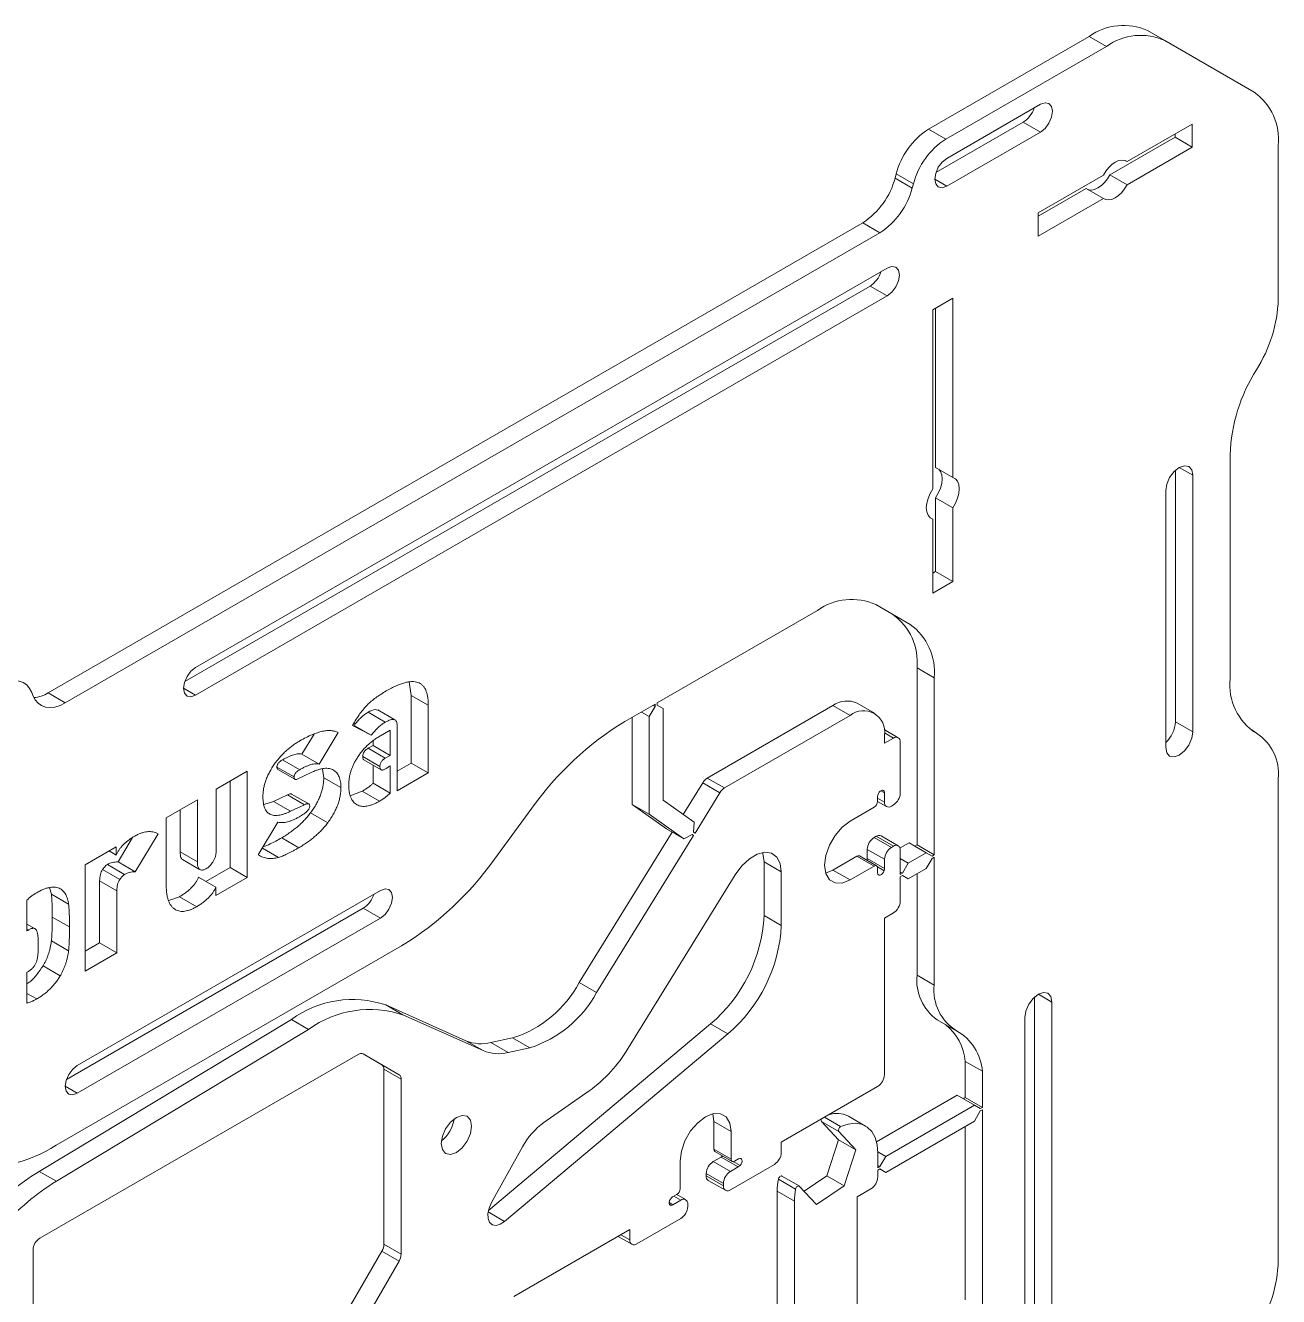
# Model space of a CAD drawing. Header units: millimetres. Extents: x 0 to 415, y 0 to 292.
# Drawn here: x 378.53 to 391.41, y 134.86 to 147.92 of the extents above; entities that cross this region are included whole.
import ezdxf

# ---------------------------------------------------------------- set-up
doc = ezdxf.new("R2010")
doc.units = ezdxf.units.MM

msp = doc.modelspace()

# ---------------------------------------------------------------- linework, layer by layer
at = {"color": 7, "linetype": 'Continuous', "lineweight": 15}
for p, q in [((389.464, 147.8099), (387.8122, 146.8563)), ((389.6408, 147.7078), (389.464, 147.8099)), ((390.064, 147.8693), (390.2408, 147.7672)), ((391.1579, 147.2376), (390.2408, 147.7672)), ((389.6408, 147.7078), (387.989, 146.7543)), ((388.9626, 147.1122), (388.0005, 146.5568)), ((387.8122, 146.8563), (387.989, 146.7543)), ((387.8887, 146.4106), (388.7858, 146.9285)), ((388.7858, 146.9285), (388.9626, 146.8264)), ((390.5226, 146.9096), (389.8523, 146.5227)), ((390.5226, 146.9096), (390.5226, 146.6728)), ((388.0005, 146.271), (388.9626, 146.8264)), ((389.6755, 146.3879), (390.3458, 146.7749)), ((390.3458, 146.7749), (390.3458, 146.8076)), ((390.3458, 146.7749), (390.5226, 146.6728)), ((390.5226, 146.6728), (389.8523, 146.2859)), ((391.4064, 145.1105), (391.4064, 146.6882)), ((389.8331, 146.5337), (389.8523, 146.5227)), ((387.4687, 146.354), (387.4803, 146.3972)), ((387.4687, 146.354), (387.6455, 146.2519)), ((387.6571, 146.2952), (387.4803, 146.3972)), ((389.6089, 146.3822), (388.9386, 145.9952)), ((389.6755, 146.3879), (389.8523, 146.2859)), ((387.6455, 146.2519), (387.6571, 146.2952)), ((388.9386, 145.9625), (389.4322, 146.2474)), ((389.4322, 146.2474), (389.6089, 146.1454)), ((389.6089, 146.1454), (388.9386, 145.7584)), ((388.9386, 145.9952), (388.9386, 145.7584)), ((378.7652, 141.0621), (387.1368, 145.8949)), ((387.3136, 145.7928), (387.1368, 145.8949)), ((378.942, 140.96), (387.3136, 145.7928)), ((387.3888, 145.428), (380.281, 141.3247)), ((380.1692, 141.1785), (387.212, 145.2442)), ((387.212, 145.2442), (387.3888, 145.1422)), ((380.281, 141.0389), (387.3888, 145.1422)), ((388.0618, 145.1184), (387.8568, 145)), ((387.8851, 143.3801), (387.8851, 145.0163)), ((388.0618, 143.2781), (388.0618, 145.1184)), ((387.8568, 145), (387.8568, 143.1597)), ((390.9115, 143.5106), (390.9115, 141.2094)), ((387.8851, 143.3801), (388.0618, 143.2781)), ((390.3503, 140.766), (390.3503, 143.3516)), ((390.5271, 140.664), (390.5271, 143.2993)), ((387.8851, 143.0678), (388.0618, 142.9658)), ((387.8851, 142.3094), (387.8851, 143.0678)), ((390.2492, 143.1389), (390.2492, 140.5036)), ((388.0618, 142.2074), (388.0618, 142.9658)), ((387.8241, 142.8662), (387.8568, 142.8474)), ((387.8568, 142.8474), (387.8568, 142.089)), ((387.8568, 142.2931), (387.8851, 142.3094)), ((387.8851, 142.3094), (388.0618, 142.2074)), ((387.8568, 142.089), (388.0618, 142.2074)), ((386.6709, 141.9107), (385.0244, 140.9602)), ((387.4456, 141.8691), (387.2667, 141.9724)), ((387.6224, 141.7671), (387.2709, 141.9701)), ((387.4456, 141.8691), (387.6224, 141.7671)), ((387.8709, 141.2177), (387.6941, 141.3198)), ((387.6941, 139.5003), (387.6941, 141.3198)), ((382.475, 141.1757), (382.4958, 141.0371)), ((387.8709, 139.3982), (387.8709, 141.2177)), ((378.5985, 141.0658), (378.6101, 141.0359)), ((378.7652, 141.0621), (378.942, 140.96)), ((382.4958, 141.0371), (382.6726, 140.9351)), ((382.4958, 141.0371), (382.4958, 140.3417)), ((382.0534, 140.8639), (382.2302, 140.7619)), ((382.3296, 140.7853), (382.1528, 140.8873)), ((382.6726, 140.9351), (382.6726, 140.2397)), ((385.0032, 140.9479), (384.6907, 140.7675)), ((384.9431, 140.8193), (384.8618, 140.8663)), ((385.0032, 140.9234), (384.9431, 140.8193)), ((385.0032, 140.9234), (384.982, 140.9357)), ((385.0032, 140.9234), (385.0032, 140.9479)), ((385.0244, 140.9357), (385.0244, 140.9602)), ((385.0845, 140.901), (385.0244, 140.9357)), ((385.0845, 139.9591), (385.0845, 140.901)), ((385.5395, 140.1876), (386.8297, 140.9324)), ((387.0064, 140.8303), (386.8297, 140.9324)), ((387.2564, 140.8551), (387.0796, 140.9571)), ((382.0859, 140.6271), (381.894, 140.7275)), ((381.9091, 140.7291), (382.0859, 140.6271)), ((382.3519, 140.0546), (382.3519, 140.728)), ((384.7663, 140.8112), (384.7663, 139.917)), ((384.9431, 139.8149), (384.9431, 140.8193)), ((385.7163, 140.0855), (387.0064, 140.8303)), ((390.3503, 140.766), (390.5271, 140.664)), ((381.4985, 140.6395), (381.373, 140.4335)), ((381.7464, 140.6541), (381.5498, 140.3315)), ((382.1823, 140.6232), (382.2812, 140.6802)), ((382.2812, 140.6802), (382.2812, 140.421)), ((387.5019, 140.6025), (387.3557, 140.6869)), ((387.36, 140.6261), (387.36, 140.5445)), ((387.36, 140.5445), (387.4519, 140.5975)), ((391.1993, 140.6389), (391.1322, 140.6776)), ((382.1044, 140.5231), (382.0531, 140.4935)), ((382.0531, 140.4935), (382.2299, 140.3914)), ((382.1044, 140.5231), (382.1044, 140.5678)), ((382.1044, 140.5231), (382.2812, 140.421)), ((387.5226, 140.5567), (387.5226, 140.0341)), ((381.1744, 140.375), (381.3511, 140.2729)), ((381.373, 140.4335), (381.5498, 140.3315)), ((381.9988, 140.4083), (382.1756, 140.3063)), ((382.0102, 140.3754), (382.187, 140.2733)), ((382.1044, 140.1355), (382.1044, 140.321)), ((382.2812, 140.421), (382.2299, 140.3914)), ((382.2812, 140.3146), (382.2812, 140.0334)), ((382.4958, 140.3417), (382.3519, 140.2587)), ((382.4958, 140.3417), (382.6726, 140.2397)), ((380.4922, 140.0733), (380.8128, 140.2584)), ((380.8128, 140.2584), (380.8128, 139.1661)), ((381.117, 140.3008), (381.2938, 140.1987)), ((381.1257, 140.2766), (381.3025, 140.1745)), ((381.3243, 140.177), (381.4671, 140.2441)), ((381.585, 140.2806), (381.598, 140.1911)), ((381.598, 140.1911), (381.7747, 140.0891)), ((382.6726, 140.2397), (382.3519, 140.0546)), ((385.5395, 140.1876), (385.7163, 140.0855)), ((391.4064, 135.2267), (391.4064, 140.181)), ((380.4922, 139.4374), (380.4922, 140.0733)), ((380.636, 140.1563), (380.636, 139.2681)), ((381.9933, 140.0516), (381.8702, 140.0047)), ((381.9933, 140.0516), (382.17, 139.9496)), ((382.1044, 140.1355), (382.2812, 140.0334)), ((385.2908, 139.8131), (385.4921, 140.1391)), ((385.6689, 140.0371), (385.4921, 140.1391)), ((387.3397, 140.0634), (387.3566, 140.0537)), ((379.9791, 139.7771), (380.2998, 139.9622)), ((380.2998, 139.9622), (380.2998, 139.3264)), ((381.0807, 139.9483), (380.9834, 139.9156)), ((381.2242, 140.0158), (381.0807, 139.9483)), ((381.0807, 139.9483), (381.2575, 139.8463)), ((381.2242, 140.0158), (381.401, 139.9138)), ((381.4443, 139.9212), (381.2675, 140.0232)), ((385.4034, 139.7333), (385.0845, 139.9591)), ((385.4131, 139.6227), (385.6689, 140.0371)), ((387.2893, 139.9974), (387.2893, 139.9484)), ((387.2893, 139.9472), (387.3807, 139.8945)), ((387.36, 139.9402), (387.36, 140.0341)), ((380.123, 139.8601), (380.123, 139.4284)), ((381.401, 139.9138), (381.2575, 139.8463)), ((381.4632, 139.831), (381.64, 139.7289)), ((383.3533, 139.3552), (383.7359, 139.8767)), ((384.7663, 139.917), (384.9431, 139.8149)), ((384.7663, 139.917), (385.1215, 139.6655)), ((385.2982, 139.5634), (384.9431, 139.8149)), ((387.2539, 139.8872), (387.0064, 139.7443)), ((387.4519, 139.9116), (387.4307, 139.8994)), ((379.9791, 139.0912), (379.9791, 139.7771)), ((380.925, 139.3975), (381.1269, 139.7339)), ((385.1215, 139.6655), (385.2982, 139.5634)), ((385.3989, 139.6327), (385.4034, 139.7333)), ((379.6334, 139.5753), (379.484, 139.3254)), ((379.8952, 139.6155), (379.6607, 139.2233)), ((381.1658, 139.574), (381.3426, 139.4719)), ((384.2242, 138.085), (385.1792, 139.6322)), ((384.4009, 137.983), (385.3973, 139.5972)), ((385.2982, 139.5634), (385.3831, 139.6072)), ((385.3973, 139.5972), (385.3815, 139.6064)), ((385.3973, 139.5972), (385.3831, 139.6072)), ((385.3989, 139.6327), (385.3989, 139.6327)), ((385.4131, 139.6227), (385.3989, 139.6327)), ((387.2539, 139.5769), (387.2751, 139.5891)), ((387.2539, 139.5769), (387.4307, 139.4748)), ((387.4519, 139.487), (387.2751, 139.5891)), ((387.5019, 139.492), (387.3251, 139.5941)), ((379.1455, 139.2958), (379.4661, 139.4809)), ((379.3917, 139.438), (379.4661, 139.395)), ((379.4661, 139.4809), (379.4661, 139.395)), ((380.123, 139.4284), (380.2998, 139.3264)), ((380.9671, 139.4675), (381.1327, 139.3719)), ((387.36, 139.3523), (387.1832, 139.4544)), ((387.1832, 139.3605), (387.1832, 139.4544)), ((387.4307, 139.4748), (387.4519, 139.487)), ((387.6128, 139.5227), (387.5194, 139.4688)), ((387.5226, 139.4462), (387.5226, 139.1972)), ((387.6039, 139.3135), (387.7896, 139.4207)), ((387.7896, 139.4207), (387.6128, 139.5227)), ((387.6729, 139.488), (387.6941, 139.5003)), ((387.6941, 139.5003), (387.8709, 139.3982)), ((387.8497, 139.386), (387.7896, 139.4207)), ((387.8497, 139.386), (387.8709, 139.3982)), ((379.1455, 138.2035), (379.1455, 139.2958)), ((379.3755, 139.2995), (379.5523, 139.1974)), ((379.484, 139.3254), (379.6607, 139.2233)), ((380.146, 139.3511), (380.3228, 139.249)), ((380.636, 139.2681), (380.3868, 139.1242)), ((380.636, 139.2681), (380.8128, 139.1661)), ((386.2993, 139.2233), (386.1225, 139.3253)), ((386.1225, 138.7737), (386.1225, 139.3253)), ((386.8297, 139.2421), (387.0771, 139.385)), ((387.0064, 139.1401), (387.2539, 139.2829)), ((387.2539, 139.2829), (387.0771, 139.385)), ((387.2789, 139.2854), (387.1021, 139.3875)), ((387.36, 139.2584), (387.1832, 139.3605)), ((387.3566, 139.235), (387.2872, 139.2751)), ((387.36, 139.2584), (387.36, 139.3523)), ((387.5226, 139.3605), (387.6039, 139.3135)), ((387.6039, 139.3135), (387.5438, 139.2094)), ((387.7896, 139.2574), (387.8497, 139.3615)), ((387.8497, 139.3615), (387.8709, 139.3737)), ((387.8709, 138.0591), (387.8709, 139.3737)), ((379.3251, 139.2473), (379.5019, 139.1452)), ((380.3121, 139.1673), (380.4889, 139.0653)), ((380.8128, 139.1661), (380.4889, 138.9791)), ((385.8269, 139.193), (384.7264, 137.4101)), ((386.2993, 138.6716), (386.2993, 139.2233)), ((386.7555, 139.2117), (386.8297, 139.2421)), ((387.0064, 139.1401), (386.8297, 139.2421)), ((387.2893, 139.2625), (387.2893, 139.2135)), ((387.5438, 139.2094), (387.5226, 139.2217)), ((387.5226, 139.1972), (387.5438, 139.2094)), ((387.5226, 139.1727), (387.5438, 139.1849)), ((387.5226, 139.1727), (387.5226, 138.9236)), ((387.5438, 139.1849), (387.6039, 139.1502)), ((387.6039, 139.1502), (387.5438, 139.1849)), ((387.6039, 139.1502), (387.7896, 139.2574)), ((387.6941, 138.1611), (387.6941, 139.2023)), ((378.7814, 139.0602), (378.7993, 138.9926)), ((382.1802, 139.0324), (379.066, 137.2347)), ((379.2953, 139.13), (379.4721, 139.0279)), ((379.2953, 139.13), (379.2953, 138.4942)), ((379.4721, 139.0279), (379.4721, 138.3921)), ((380.4889, 138.9791), (380.4889, 139.0653)), ((378.5488, 138.6167), (378.5488, 138.9342)), ((378.7993, 138.9926), (378.9761, 138.8906)), ((380.1157, 138.9678), (380.0055, 138.9276)), ((380.1157, 138.9678), (380.2925, 138.8657)), ((378.8084, 138.7592), (378.9851, 138.6571)), ((378.9542, 137.0884), (382.0034, 138.8487)), ((379.066, 136.9489), (382.1802, 138.7466)), ((382.0034, 138.8487), (382.1802, 138.7466)), ((386.1225, 138.7737), (386.2993, 138.6716)), ((387.4519, 138.8012), (387.36, 138.7481)), ((387.36, 138.7481), (387.36, 137.1395)), ((378.6327, 138.6385), (378.5488, 138.6869)), ((378.5488, 138.6348), (378.5633, 138.6265)), ((378.7993, 138.515), (378.9761, 138.413)), ((379.2953, 138.4942), (379.1455, 138.4076)), ((379.2953, 138.4942), (379.4721, 138.3921)), ((378.8477, 136.4146), (382.3985, 138.4644)), ((379.4721, 138.3921), (379.1455, 138.2035)), ((378.7139, 138.2577), (378.8907, 138.1557)), ((378.5488, 137.8744), (378.5488, 138.1938)), ((387.6941, 138.1611), (387.8709, 138.0591)), ((378.5488, 137.9747), (378.649, 137.9169)), ((384.2242, 138.085), (384.4009, 137.983)), ((382.2345, 137.8554), (382.4113, 137.7533)), ((382.2345, 137.8554), (383.0585, 137.4878)), ((388.9031, 134.5358), (388.9031, 137.938)), ((389.0799, 134.4338), (389.0799, 137.8857)), ((378.6736, 136.1455), (381.2661, 137.7067)), ((381.4428, 137.6047), (381.2661, 137.7067)), ((382.4113, 137.7533), (383.2353, 137.3858)), ((387.9013, 137.7033), (388.0781, 137.6012)), ((388.8021, 137.7253), (388.8021, 134.2734)), ((378.8504, 136.0435), (381.4428, 137.6047)), ((383.29, 135.742), (385.5725, 137.66)), ((385.5725, 137.66), (385.7493, 137.5579)), ((383.2353, 137.3858), (383.0585, 137.4878)), ((383.3156, 137.4684), (383.5384, 137.5161)), ((383.3156, 137.4684), (383.4924, 137.3663)), ((383.4568, 135.6315), (385.7493, 137.5579)), ((383.7151, 137.4141), (383.5384, 137.5161)), ((381.9529, 137.3471), (378.6813, 135.4585)), ((382.1961, 137.2405), (382.0017, 137.3528)), ((382.3729, 137.1384), (382.0029, 137.3521)), ((383.4924, 137.3663), (383.7151, 137.4141)), ((382.1961, 137.2405), (382.3729, 137.1384)), ((382.2168, 137.1947), (382.3936, 137.0926)), ((382.2168, 135.3955), (382.2168, 137.1947)), ((388.3659, 137.1734), (388.1891, 137.2754)), ((388.1891, 136.9045), (388.1891, 137.2754)), ((382.3936, 135.2934), (382.3936, 137.0926)), ((388.3659, 136.8024), (388.3659, 137.1734)), ((384.3258, 136.9727), (383.8608, 136.6484)), ((387.2893, 137.017), (386.2993, 136.4455)), ((388.1078, 136.9269), (387.2779, 136.4478)), ((388.2846, 136.8249), (388.1078, 136.9269)), ((387.3725, 136.2983), (388.2846, 136.8249)), ((388.1679, 136.8922), (388.1891, 136.9045)), ((388.3659, 136.8024), (388.1891, 136.9045)), ((388.3447, 136.7902), (388.2846, 136.8249)), ((388.3447, 136.7902), (388.3659, 136.8024)), ((385.5956, 136.7373), (385.6064, 136.6579)), ((385.7831, 136.5558), (385.6064, 136.6579)), ((385.6064, 136.3721), (385.6064, 136.6579)), ((386.7128, 136.657), (386.8896, 136.5549)), ((386.7128, 136.657), (386.8885, 136.4686)), ((387.1656, 136.6107), (386.9888, 136.7127)), ((387.3725, 136.135), (388.2846, 136.6616)), ((388.2846, 136.6616), (388.3447, 136.7657)), ((388.3447, 136.7657), (388.3659, 136.7779)), ((388.3659, 134.7238), (388.3659, 136.7779)), ((385.7831, 136.27), (385.7831, 136.5558)), ((386.8896, 136.5549), (387.0653, 136.3666)), ((388.1891, 134.8258), (388.1891, 136.6065)), ((383.6411, 136.3966), (383.3228, 135.8259)), ((386.2993, 136.4455), (386.2993, 136.3394)), ((386.8885, 136.4686), (386.7677, 136.0998)), ((386.8885, 136.4686), (387.0653, 136.3666)), ((385.6806, 136.2925), (385.5993, 136.2455)), ((385.7831, 136.27), (385.6064, 136.3721)), ((385.6167, 136.3492), (385.7935, 136.2471)), ((385.8574, 136.1904), (385.6806, 136.2925)), ((385.8609, 136.2741), (385.8185, 136.2496)), ((387.0653, 136.3666), (386.9445, 135.9978)), ((387.2911, 136.3454), (387.3725, 136.2983)), ((387.2912, 136.182), (387.2912, 136.3331)), ((387.3725, 136.2983), (387.3124, 136.1942)), ((378.6736, 136.1455), (378.8504, 136.0435)), ((385.2599, 135.968), (385.2599, 136.2538)), ((385.5993, 136.2455), (385.7761, 136.1435)), ((386.2286, 136.2169), (385.7761, 135.9557)), ((385.8574, 136.1904), (385.7761, 136.1435)), ((385.8065, 136.2451), (385.876, 136.205)), ((387.2912, 136.2065), (387.3124, 136.1942)), ((387.2912, 136.182), (387.3124, 136.1942)), ((387.2912, 136.1575), (387.3124, 136.1697)), ((387.2912, 136.0881), (387.2912, 136.1575)), ((387.3124, 136.1697), (387.3725, 136.135)), ((387.3725, 136.135), (387.3124, 136.1697)), ((385.7054, 136.021), (385.5286, 136.123)), ((385.5286, 136.0986), (385.5286, 136.123)), ((385.5286, 136.0986), (385.7054, 135.9965)), ((385.5493, 136.0528), (385.7261, 135.9507)), ((385.7054, 135.9965), (385.7054, 136.021)), ((386.2694, 136.0649), (386.4461, 135.9628)), ((386.4817, 135.9949), (386.305, 136.0969)), ((386.7677, 136.0998), (386.533, 135.9406)), ((386.7677, 136.0998), (386.9445, 135.9978)), ((385.2245, 135.9067), (385.1821, 135.8822)), ((385.3169, 135.8545), (385.2255, 135.9073)), ((386.2571, 135.9402), (386.4339, 135.8382)), ((386.2571, 135.9402), (386.2571, 132.1992)), ((386.6598, 135.8047), (386.4841, 135.993)), ((386.9445, 135.9978), (386.6598, 135.8047)), ((387.0791, 135.884), (387.2205, 135.9657)), ((387.0791, 131.7197), (387.0791, 135.884)), ((385.167, 135.7958), (385.1501, 135.8056)), ((385.2669, 135.8496), (385.1856, 135.8026)), ((385.3377, 135.7842), (385.3377, 135.8087)), ((386.4339, 135.8382), (386.4339, 132.0971)), ((385.2669, 135.6618), (384.8144, 135.4005)), ((384.7437, 135.5475), (383.55, 134.8584)), ((384.7437, 135.5475), (384.7437, 135.4413)), ((382.2168, 135.3955), (382.3936, 135.2934)), ((384.6225, 135.4775), (384.7644, 135.3956)), ((378.6106, 135.336), (378.6106, 132.6823)), ((381.8261, 134.6849), (382.1961, 135.3258)), ((382.0029, 134.5829), (382.3729, 135.2237)), ((382.1961, 135.3258), (382.3729, 135.2237))]:
    msp.add_line(p, q, dxfattribs=at)
at = {"color": 8, "linetype": 'Continuous', "lineweight": 15}
for p, q in [((387.8768, 146.3425), (388.0005, 146.271)), ((390.3881, 143.3795), (390.5271, 143.2993)), ((380.1572, 141.1103), (380.281, 141.0389)), ((387.4519, 140.5975), (387.3593, 140.651)), ((391.1815, 140.6485), (391.1394, 140.6728)), ((387.36, 140.0341), (387.3212, 140.0565)), ((387.2893, 139.9811), (387.36, 139.9402)), ((388.941, 137.9659), (389.0799, 137.8857)), ((378.9422, 137.0203), (379.066, 136.9489)), ((386.7421, 136.7012), (386.9093, 136.6047)), ((385.2669, 135.8496), (385.1962, 135.8904)), ((385.1856, 135.8026), (385.1469, 135.825)), ((383.2875, 135.7292), (383.4568, 135.6315)), ((384.6518, 135.4944), (384.7437, 135.4413))]:
    msp.add_line(p, q, dxfattribs=at)
at = {"color": 7, "linetype": 'Continuous', "lineweight": 15, "flags": 128}
for points in [[(388.9626, 146.8264), (389.01, 146.8646), (389.0501, 146.9188), (389.0769, 146.9806), (389.0864, 147.0408), (389.0769, 147.09), (389.0501, 147.1209), (389.01, 147.1287), (388.9626, 147.1122)], [(388.0005, 146.5568), (387.9531, 146.5186), (387.913, 146.4644), (387.8862, 146.4026), (387.8768, 146.3425), (387.8862, 146.2932), (387.913, 146.2624), (387.9531, 146.2546), (388.0005, 146.271)], [(389.8523, 146.5227), (389.8272, 146.5358), (389.7977, 146.5393), (389.765, 146.5332), (389.7306, 146.5177), (389.6962, 146.4936), (389.6635, 146.4619), (389.634, 146.4242), (389.6089, 146.3822)], [(389.6755, 146.3879), (389.6505, 146.3459), (389.6209, 146.3082), (389.5882, 146.2765), (389.5538, 146.2524), (389.5195, 146.2369), (389.4867, 146.2308), (389.4572, 146.2343), (389.4513, 146.2364)], [(389.6089, 146.1454), (389.634, 146.1323), (389.6635, 146.1287), (389.6962, 146.1348), (389.7306, 146.1503), (389.765, 146.1745), (389.7977, 146.2062), (389.8272, 146.2439), (389.8523, 146.2859)], [(387.3888, 145.1422), (387.4362, 145.1804), (387.4763, 145.2346), (387.5031, 145.2964), (387.5126, 145.3565), (387.5031, 145.4058), (387.4763, 145.4366), (387.4362, 145.4444), (387.3888, 145.428)], [(387.8851, 143.0678), (387.9132, 143.1153), (387.9345, 143.1653), (387.9477, 143.2154), (387.9522, 143.2627), (387.9477, 143.3049), (387.9345, 143.3397), (387.9177, 143.3613)], [(390.5271, 143.2993), (390.5165, 143.3546), (390.4864, 143.3893), (390.4413, 143.398), (390.3882, 143.3796), (390.335, 143.3367), (390.2899, 143.2759), (390.2598, 143.2064), (390.2492, 143.1389)], [(388.0618, 142.9658), (388.09, 143.0132), (388.1113, 143.0633), (388.1245, 143.1133), (388.129, 143.1607), (388.1245, 143.2029), (388.1113, 143.2376), (388.09, 143.2632), (388.0618, 143.2781)], [(387.8568, 143.1597), (387.8286, 143.1122), (387.8073, 143.0622), (387.7941, 143.0121), (387.7896, 142.9648), (387.7941, 142.9226), (387.8073, 142.8878), (387.8286, 142.8623), (387.8568, 142.8474)], [(380.281, 141.3247), (380.2336, 141.2865), (380.1935, 141.2323), (380.1667, 141.1705), (380.1572, 141.1104), (380.1667, 141.0611), (380.1935, 141.0303), (380.2336, 141.0225), (380.281, 141.0389)], [(378.5985, 141.0658), (378.5762, 141.1094), (378.5467, 141.1443), (378.5107, 141.1697), (378.469, 141.185), (378.4227, 141.1899), (378.3727, 141.1841), (378.3203, 141.1679), (378.2666, 141.1417)], [(378.942, 140.96), (378.8883, 140.9338), (378.8359, 140.9176), (378.786, 140.9118), (378.7396, 140.9167), (378.698, 140.932), (378.662, 140.9574), (378.6325, 140.9923), (378.6101, 141.0359)], [(390.2492, 140.5036), (390.2598, 140.4483), (390.2899, 140.4136), (390.335, 140.4049), (390.3882, 140.4234), (390.4413, 140.4663), (390.4864, 140.527), (390.5165, 140.5965), (390.5271, 140.664)], [(387.3566, 140.0537), (387.3498, 140.061), (387.3402, 140.0635), (387.3288, 140.0608), (387.3169, 140.0532), (387.3059, 140.0417), (387.297, 140.0274), (387.2913, 140.0121), (387.2893, 139.9974)], [(387.0064, 139.7443), (386.9256, 139.6828), (386.8526, 139.5978), (386.7948, 139.4976), (386.7576, 139.3919), (386.7448, 139.2911), (386.7576, 139.2052), (386.7948, 139.1424), (386.8526, 139.109), (386.9256, 139.1082), (387.0064, 139.1401)], [(385.8269, 139.193), (385.8944, 139.2841), (385.9719, 139.3568), (386.0531, 139.405), (386.1313, 139.4248), (386.2001, 139.4144), (386.2536, 139.3749), (386.2877, 139.3093), (386.2993, 139.2233)], [(386.1225, 139.3253), (386.1109, 139.4114), (386.1075, 139.4218)], [(387.2893, 139.2135), (387.2913, 139.2011), (387.297, 139.1925), (387.3059, 139.1885), (387.3169, 139.1896), (387.3288, 139.1958), (387.3402, 139.2062), (387.3498, 139.2198), (387.3566, 139.235)], [(382.1802, 138.7466), (382.2275, 138.7849), (382.2677, 138.839), (382.2945, 138.9009), (382.3039, 138.961), (382.2945, 139.0102), (382.2677, 139.0411), (382.2275, 139.0489), (382.1802, 139.0324)], [(389.0799, 137.8857), (389.0693, 137.941), (389.0392, 137.9756), (388.9941, 137.9844), (388.941, 137.9659), (388.8878, 137.923), (388.8428, 137.8622), (388.8126, 137.7928), (388.8021, 137.7253)], [(379.066, 137.2347), (379.0186, 137.1964), (378.9785, 137.1423), (378.9517, 137.0804), (378.9422, 137.0203), (378.9517, 136.9711), (378.9785, 136.9402), (379.0186, 136.9324), (379.066, 136.9489)], [(382.8051, 136.4306), (382.817, 136.3687), (382.8507, 136.3299), (382.9012, 136.3201), (382.9607, 136.3408), (383.0202, 136.3888), (383.0707, 136.4569), (383.1044, 136.5346), (383.1162, 136.6102), (383.1044, 136.6721), (383.0707, 136.7109), (383.0202, 136.7207), (382.9607, 136.7), (382.9012, 136.652), (382.8507, 136.5839), (382.817, 136.5062), (382.8051, 136.4306)], [(385.2599, 136.2538), (385.2727, 136.3545), (385.3098, 136.4602), (385.3677, 136.5604), (385.4407, 136.6454), (385.5215, 136.7069), (385.6024, 136.7388), (385.6753, 136.738), (385.7332, 136.7046), (385.7703, 136.6418), (385.7831, 136.5558)], [(386.9093, 136.6047), (386.9859, 136.6309), (387.0584, 136.639), (387.1244, 136.6287), (387.1817, 136.6003), (387.2284, 136.5548), (387.2629, 136.4936), (387.284, 136.4189), (387.2912, 136.3331)], [(385.876, 136.205), (385.8857, 136.2185), (385.8927, 136.2336), (385.896, 136.2488), (385.8954, 136.2621), (385.8909, 136.2722), (385.883, 136.2779), (385.8726, 136.2786), (385.8609, 136.2741)], [(386.2694, 136.0649), (386.2716, 136.0727), (386.2754, 136.0803), (386.2803, 136.0872), (386.286, 136.0928), (386.2921, 136.0966), (386.298, 136.0983), (386.3032, 136.0977), (386.305, 136.0969)], [(385.1821, 135.8822), (385.1704, 135.8732), (385.16, 135.8605), (385.1521, 135.8457), (385.1476, 135.8304), (385.147, 135.8163), (385.1503, 135.8051), (385.1573, 135.798), (385.167, 135.7958)], [(386.4461, 135.9628), (386.4484, 135.9706), (386.4521, 135.9783), (386.4571, 135.9852), (386.4628, 135.9907), (386.4689, 135.9945), (386.4747, 135.9962), (386.48, 135.9957), (386.4841, 135.993)], [(383.4568, 135.6315), (383.4119, 135.6022), (383.3684, 135.5902), (383.3306, 135.5966), (383.3024, 135.6208), (383.2867, 135.6604), (383.285, 135.7113), (383.2974, 135.7683), (383.3228, 135.8259)]]:
    msp.add_lwpolyline(points, dxfattribs=at)
at = {"color": 7, "linetype": 'Continuous', "lineweight": 15}
for centre, radius, start, end in [((389.8155, 147.3193), 0.6035, 65.68598, 125.61822), ((389.9923, 147.2172), 0.6035, 65.68598, 125.61822), ((390.8057, 146.7473), 0.6037, 354.37944, 54.30202), ((388.6375, 147.1578), 0.2731, 302.89837, 342.29686), ((388.2366, 146.2), 0.7816, 122.88989, 165.38695), ((388.4134, 146.098), 0.7816, 122.88989, 165.38695), ((386.7124, 146.5512), 0.7816, 302.88948, 345.38722), ((386.8892, 146.4491), 0.7816, 302.88948, 345.38722), ((387.0637, 145.4735), 0.2731, 302.89935, 342.29604), ((389.9491, 145.1629), 1.4583, 327.6796, 357.93734), ((392.6603, 143.4476), 1.75, 147.67974, 177.93716), ((387.0224, 141.42), 0.6036, 65.68636, 125.61785), ((387.0933, 141.3789), 0.6037, 354.3794, 54.3022), ((387.2701, 141.2768), 0.6037, 354.3794, 54.3022), ((391.4982, 141.1464), 0.5902, 173.87148, 237.53406), ((378.5921, 141.3434), 0.3304, 274.80006, 301.59751), ((386.9761, 140.7279), 0.2515, 65.69294, 125.61764), ((387.1444, 140.6611), 0.2184, 350.78607, 129.20318), ((386.3707, 138.0096), 3.2293, 121.34894, 144.67793), ((390.0417, 140.7823), 0.3091, 312.19385, 356.97681), ((387.4795, 140.5637), 0.0437, 350.78438, 129.20487), ((390.9175, 140.2335), 0.4918, 353.87109, 57.53434), ((385.6142, 140.067), 0.1419, 121.79478, 149.42352), ((385.791, 139.9649), 0.1419, 121.79478, 149.42352), ((387.3071, 140.0351), 0.0529, 358.98744, 20.56977), ((387.2125, 139.9519), 0.0768, 302.60542, 357.39458), ((387.4031, 139.9332), 0.0437, 170.78577, 309.20348), ((387.3691, 140.0411), 0.1537, 302.60505, 357.39495), ((387.3367, 139.4474), 0.1537, 122.60537, 177.39463), ((387.3044, 139.5482), 0.0503, 65.69366, 125.61728), ((387.5135, 139.3453), 0.1537, 122.60537, 177.39463), ((387.4795, 139.4532), 0.0437, 350.78513, 129.20412), ((380.7184, 141.2223), 3.2293, 301.34894, 324.67793), ((387.0918, 139.3645), 0.0251, 65.69078, 125.61787), ((387.0977, 139.361), 0.0855, 347.07232, 359.62509), ((387.2677, 139.266), 0.0218, 350.78471, 129.20306), ((387.2704, 139.2594), 0.0896, 344.23834, 359.40202), ((381.8551, 139.078), 0.2731, 302.89844, 342.29665), ((387.3691, 138.9306), 0.1537, 302.60489, 357.39511), ((384.5578, 138.8538), 1.5668, 310.36121, 357.0682), ((384.7346, 138.7517), 1.5668, 310.36121, 357.0682), ((388.1899, 138.1096), 0.4984, 174.06931, 234.61853), ((383.172, 138.6556), 1.1969, 287.82254, 331.53057), ((383.3488, 138.5535), 1.1969, 287.82254, 331.53057), ((388.357, 138.0058), 0.489, 173.73755, 238.39033), ((381.8941, 136.8439), 1.0673, 71.40039, 126.04911), ((382.0709, 136.7418), 1.0673, 71.40039, 126.04911), ((387.649, 137.2298), 0.542, 4.82519, 51.56381), ((387.8468, 137.1349), 0.5205, 4.23838, 60.8049), ((383.2168, 137.8697), 0.4133, 247.49228, 283.83439), ((381.9822, 137.3063), 0.0503, 65.68297, 125.62036), ((383.3935, 137.7676), 0.4133, 247.49228, 283.83439), ((383.4519, 138.1753), 1.4866, 306.00319, 329.01975), ((382.1667, 137.1996), 0.0503, 354.37976, 54.30134), ((382.3435, 137.0976), 0.0503, 354.37976, 54.30134), ((387.2065, 137.1465), 0.1537, 302.60521, 357.39479), ((382.5911, 136.7338), 0.3501, 308.0321, 351.97322), ((386.7363, 136.6709), 0.0273, 151.34812, 210.67717), ((386.871, 136.4825), 0.2587, 62.8866, 108.88568), ((384.3092, 136.0353), 0.7595, 126.1775, 151.59509), ((386.9248, 136.5697), 0.0382, 113.97244, 202.8559), ((378.0895, 137.5755), 1.3866, 261.84627, 303.14577), ((385.6288, 136.3684), 0.0227, 170.78691, 237.90204), ((385.6364, 136.3676), 0.0872, 300.49287, 312.82026), ((385.8047, 136.2665), 0.0218, 170.78505, 309.20568), ((386.1458, 136.3464), 0.1537, 302.60537, 357.39463), ((379.9977, 134.0069), 2.5153, 121.7627, 138.42124), ((385.6821, 136.1161), 0.1537, 122.60603, 177.39397), ((385.8589, 136.014), 0.1537, 122.60603, 177.39397), ((385.8118, 136.2675), 0.0896, 300.5945, 315.75985), ((380.1745, 133.9048), 2.5153, 121.7627, 138.42124), ((385.5776, 136.0931), 0.0493, 173.70443, 234.98452), ((386.9319, 135.9367), 0.6749, 169.05499, 179.70467), ((387.1377, 136.0951), 0.1537, 302.60619, 357.39381), ((385.1831, 135.9715), 0.0768, 302.60553, 357.39398), ((385.7485, 135.9895), 0.0437, 170.78728, 309.20197), ((387.1087, 135.8347), 0.6749, 169.05499, 179.70467), ((385.1584, 135.848), 0.0529, 279.42641, 301.01088), ((385.2946, 135.8157), 0.0437, 350.78465, 129.20312), ((385.1841, 135.7912), 0.1537, 302.60558, 357.39492), ((378.7641, 135.329), 0.1537, 122.60529, 177.39471), ((382.0726, 135.4004), 0.1443, 328.85718, 358.0431), ((384.7868, 135.4343), 0.0437, 170.78577, 309.20348), ((382.2494, 135.2983), 0.1443, 328.85718, 358.0431), ((389.9491, 135.2791), 1.4583, 327.6796, 357.93733)]:
    msp.add_arc(centre, radius, start, end, dxfattribs=at)
for points, knots in [([(382.2407, 141.0827), (382.2581, 141.0925), (382.2919, 141.1116), (382.341, 141.1352), (382.3866, 141.1539), (382.4289, 141.1673), (382.4679, 141.176), (382.5037, 141.1797), (382.5359, 141.178), (382.5648, 141.1714), (382.5903, 141.1596), (382.6125, 141.1428), (382.6313, 141.1209), (382.6462, 141.0933), (382.658, 141.0612), (382.6666, 141.024), (382.6715, 140.9817), (382.6722, 140.9509), (382.6726, 140.9351)], [0, 0, 0, 0, 0.08302, 0.160717, 0.2337823, 0.3021824, 0.3666185, 0.4276821, 0.4856168, 0.5409223, 0.594909, 0.6484057, 0.7017134, 0.7564169, 0.8128081, 0.8715645, 0.9340209, 1, 1, 1, 1]), ([(381.894, 140.7275), (381.9065, 140.7494), (381.9304, 140.7912), (381.9688, 140.8487), (382.0069, 140.8983), (382.046, 140.9409), (382.0878, 140.9782), (382.1339, 141.0147), (382.1856, 141.0496), (382.2217, 141.0713), (382.2407, 141.0827)], [0, 0, 0, 0, 0.1388602, 0.2651818, 0.3813842, 0.4879379, 0.5968093, 0.7184716, 0.8523342, 1, 1, 1, 1]), ([(382.0534, 140.8639), (382.0415, 140.8564), (382.0173, 140.8412), (381.981, 140.8101), (381.9445, 140.7727), (381.9211, 140.744), (381.9091, 140.7291)], [0, 0, 0, 0, 0.2334264, 0.4739541, 0.7287075, 1, 1, 1, 1]), ([(382.1526, 140.8868), (382.1445, 140.8893), (382.1162, 140.8981), (382.0796, 140.8781), (382.0534, 140.8639)], [0, 0, 0, 0, 0.2851618, 1, 1, 1, 1]), ([(382.2302, 140.7619), (382.2183, 140.7544), (382.1941, 140.7391), (382.1578, 140.708), (382.1212, 140.6707), (382.0979, 140.6419), (382.0859, 140.6271)], [0, 0, 0, 0, 0.2334264, 0.4739541, 0.7287075, 1, 1, 1, 1]), ([(382.3519, 140.728), (382.3515, 140.7359), (382.3507, 140.751), (382.3454, 140.7699), (382.3353, 140.7824), (382.3217, 140.7899), (382.3038, 140.7905), (382.2827, 140.787), (382.2576, 140.7766), (382.2397, 140.767), (382.2302, 140.7619)], [0, 0, 0, 0, 0.1225344, 0.2346436, 0.3390082, 0.4458194, 0.5609172, 0.6885928, 0.8342233, 1, 1, 1, 1]), ([(381.3534, 140.5704), (381.3749, 140.5824), (381.4164, 140.6055), (381.4765, 140.6336), (381.5323, 140.6546), (381.5838, 140.6689), (381.6311, 140.6763), (381.674, 140.6763), (381.7128, 140.6696), (381.7353, 140.6593), (381.7464, 140.6541)], [0, 0, 0, 0, 0.1524973, 0.2949, 0.4285817, 0.554312, 0.6725284, 0.785254, 0.8939849, 1, 1, 1, 1]), ([(381.9346, 140.3832), (381.9421, 140.3954), (381.9572, 140.4199), (381.983, 140.4543), (382.0108, 140.487), (382.0408, 140.5179), (382.073, 140.5472), (382.1075, 140.5744), (382.1441, 140.6004), (382.1694, 140.6154), (382.1823, 140.6232)], [0, 0, 0, 0, 0.1132961, 0.2278297, 0.3435801, 0.4631183, 0.5876037, 0.7178863, 0.8551095, 1, 1, 1, 1]), ([(381.0936, 140.3334), (381.1026, 140.3457), (381.1207, 140.3702), (381.1498, 140.4045), (381.1803, 140.4368), (381.212, 140.4678), (381.2453, 140.4965), (381.2801, 140.5231), (381.3162, 140.5481), (381.3409, 140.5629), (381.3534, 140.5704)], [0, 0, 0, 0, 0.118551, 0.2379918, 0.3576584, 0.4789896, 0.6038728, 0.7313721, 0.8632235, 1, 1, 1, 1]), ([(382.0531, 140.4935), (382.0489, 140.4909), (382.0408, 140.486), (382.0297, 140.4769), (382.0202, 140.4674), (382.012, 140.457), (382.0062, 140.4454), (382.0019, 140.4335), (381.999, 140.4207), (381.9988, 140.4126), (381.9988, 140.4083)], [0, 0, 0, 0, 0.1563011, 0.2937036, 0.4147353, 0.5276033, 0.6361164, 0.7469762, 0.8650721, 1, 1, 1, 1]), ([(380.9731, 139.9957), (380.9735, 140.0096), (380.9744, 140.0369), (380.9799, 140.0793), (380.9895, 140.1217), (381.0025, 140.1642), (381.0198, 140.2067), (381.0408, 140.2492), (381.0651, 140.2921), (381.084, 140.3194), (381.0936, 140.3334)], [0, 0, 0, 0, 0.1307618, 0.2556107, 0.3774893, 0.4968874, 0.6173533, 0.7404087, 0.8671825, 1, 1, 1, 1]), ([(381.1744, 140.375), (381.1698, 140.3723), (381.1614, 140.3673), (381.1497, 140.3584), (381.1397, 140.3497), (381.1313, 140.3405), (381.1248, 140.3308), (381.1201, 140.3208), (381.1176, 140.3105), (381.1172, 140.3041), (381.117, 140.3008)], [0, 0, 0, 0, 0.1776765, 0.3306682, 0.4670728, 0.5832765, 0.6885455, 0.7898367, 0.8907001, 1, 1, 1, 1]), ([(381.373, 140.4335), (381.3672, 140.4346), (381.3552, 140.4368), (381.3355, 140.4372), (381.3135, 140.4337), (381.2897, 140.4283), (381.2637, 140.4192), (381.2357, 140.4073), (381.2057, 140.3926), (381.1851, 140.381), (381.1744, 140.375)], [0, 0, 0, 0, 0.1013619, 0.2070635, 0.3192645, 0.4386909, 0.5654471, 0.7017065, 0.8456107, 1, 1, 1, 1]), ([(381.5498, 140.3315), (381.5439, 140.3326), (381.5319, 140.3347), (381.5122, 140.3351), (381.4903, 140.3317), (381.4665, 140.3262), (381.4405, 140.3171), (381.4125, 140.3053), (381.3825, 140.2906), (381.3618, 140.2789), (381.3511, 140.2729)], [0, 0, 0, 0, 0.1013619, 0.2070635, 0.3192645, 0.4386909, 0.5654471, 0.7017065, 0.8456107, 1, 1, 1, 1]), ([(381.8549, 140.118), (381.8551, 140.1291), (381.8556, 140.1509), (381.8595, 140.1846), (381.8656, 140.2181), (381.8746, 140.2515), (381.8855, 140.2847), (381.8994, 140.3178), (381.9155, 140.351), (381.9281, 140.3724), (381.9346, 140.3832)], [0, 0, 0, 0, 0.13469442, 0.2634008, 0.38851156, 0.51023543, 0.63061259, 0.75210732, 0.87396275, 1, 1, 1, 1]), ([(381.9988, 140.4083), (381.9989, 140.3984), (381.999, 140.3834), (382.0084, 140.3791), (382.0116, 140.3776)], [0, 0, 0, 0, 0.6609938, 1, 1, 1, 1]), ([(382.2299, 140.3914), (382.2256, 140.3888), (382.2176, 140.384), (382.2065, 140.3749), (382.1969, 140.3653), (382.1888, 140.355), (382.183, 140.3434), (382.1787, 140.3315), (382.1757, 140.3186), (382.1756, 140.3106), (382.1756, 140.3063)], [0, 0, 0, 0, 0.1563011, 0.2937036, 0.4147353, 0.5276033, 0.6361164, 0.7469762, 0.8650721, 1, 1, 1, 1]), ([(382.2332, 140.2822), (382.2436, 140.2885), (382.2597, 140.2982), (382.2757, 140.3101), (382.2812, 140.3146)], [0, 0, 0, 0, 0.30443023, 0.46862496, 0.46862496, 0.46862496, 0.46862496]), ([(381.117, 140.3008), (381.1172, 140.2952), (381.1176, 140.2846), (381.1233, 140.2794), (381.126, 140.2769)], [0, 0, 0, 0, 0.5247659, 1, 1, 1, 1]), ([(381.3511, 140.2729), (381.3466, 140.2703), (381.3382, 140.2653), (381.3265, 140.2564), (381.3165, 140.2476), (381.3081, 140.2385), (381.3016, 140.2288), (381.2969, 140.2187), (381.2944, 140.2085), (381.294, 140.2021), (381.2938, 140.1987)], [0, 0, 0, 0, 0.1776765, 0.3306682, 0.4670728, 0.5832765, 0.6885455, 0.7898367, 0.8907001, 1, 1, 1, 1]), ([(381.2938, 140.1987), (381.2941, 140.1934), (381.2946, 140.1837), (381.3008, 140.1741), (381.3113, 140.1716), (381.3198, 140.1751), (381.3243, 140.177)], [0, 0, 0, 0, 0.27656991, 0.50641016, 0.73431828, 1, 1, 1, 1]), ([(381.598, 140.1911), (381.5977, 140.1765), (381.597, 140.1479), (381.5901, 140.1028), (381.5798, 140.0578), (381.5649, 140.0125), (381.5459, 139.967), (381.5222, 139.9214), (381.4948, 139.8754), (381.4739, 139.846), (381.4632, 139.831)], [0, 0, 0, 0, 0.1282099, 0.251404, 0.372064, 0.4904666, 0.6117887, 0.7355568, 0.8644129, 1, 1, 1, 1]), ([(381.4671, 140.2441), (381.4798, 140.2498), (381.5043, 140.2608), (381.5397, 140.2734), (381.5726, 140.2823), (381.6031, 140.2876), (381.6308, 140.2883), (381.6563, 140.2862), (381.679, 140.2795), (381.6923, 140.2722), (381.6988, 140.2686)], [0, 0, 0, 0, 0.1490806, 0.2897086, 0.4225326, 0.5483218, 0.6675071, 0.7820868, 0.8925824, 1, 1, 1, 1]), ([(381.6988, 140.2686), (381.7049, 140.2644), (381.7169, 140.2561), (381.7325, 140.2404), (381.7456, 140.2218), (381.7562, 140.2004), (381.7644, 140.1765), (381.7705, 140.15), (381.774, 140.1207), (381.7745, 140.0997), (381.7747, 140.0891)], [0, 0, 0, 0, 0.1265792, 0.2502167, 0.3723652, 0.4933551, 0.6159888, 0.7402724, 0.8682513, 1, 1, 1, 1]), ([(382.1756, 140.3063), (382.1758, 140.3019), (382.1762, 140.2937), (382.1785, 140.283), (382.1831, 140.2753), (382.19, 140.2715), (382.1982, 140.2696), (382.2082, 140.2707), (382.2201, 140.2752), (382.2287, 140.2798), (382.2332, 140.2822)], [0, 0, 0, 0, 0.1329677, 0.2544979, 0.3652835, 0.4732255, 0.5850542, 0.7064479, 0.8442545, 1, 1, 1, 1]), ([(381.7747, 140.0891), (381.7744, 140.0745), (381.7738, 140.0459), (381.7669, 140.0007), (381.7565, 139.9558), (381.7417, 139.9105), (381.7227, 139.8649), (381.6989, 139.8193), (381.6716, 139.7734), (381.6507, 139.744), (381.64, 139.7289)], [0, 0, 0, 0, 0.1282099, 0.251404, 0.372064, 0.4904666, 0.6117887, 0.7355568, 0.8644129, 1, 1, 1, 1]), ([(382.17, 139.9496), (382.1583, 139.9431), (382.1354, 139.9303), (382.102, 139.9158), (382.0704, 139.905), (382.0406, 139.8983), (382.0126, 139.8954), (381.9865, 139.8969), (381.9622, 139.9023), (381.9401, 139.9121), (381.9199, 139.9253), (381.9026, 139.9424), (381.8877, 139.9628), (381.8757, 139.987), (381.8664, 140.0146), (381.8596, 140.0456), (381.8555, 140.0801), (381.8551, 140.1052), (381.8549, 140.118)], [0, 0, 0, 0, 0.0710798, 0.1390492, 0.2043272, 0.2669235, 0.3278884, 0.3880627, 0.447462, 0.5075078, 0.567104, 0.6258604, 0.6847723, 0.7442755, 0.8046058, 0.8670147, 0.9319625, 1, 1, 1, 1]), ([(382.1044, 140.1355), (382.0977, 140.1287), (382.0819, 140.1138), (382.0558, 140.0926), (382.0254, 140.071), (382.0043, 140.0583), (381.9933, 140.0516)], [0.46311993, 0.46311993, 0.46311993, 0.46311993, 0.56522241, 0.69897954, 0.8427764, 1, 1, 1, 1]), ([(381.2575, 139.8463), (381.246, 139.841), (381.2237, 139.8308), (381.1913, 139.8188), (381.1612, 139.81), (381.1333, 139.8046), (381.1076, 139.8024), (381.0842, 139.8038), (381.0629, 139.8079), (381.0441, 139.8162), (381.0271, 139.8267), (381.0128, 139.8414), (381.0005, 139.8589), (380.9903, 139.8797), (380.9827, 139.9039), (380.9772, 139.9315), (380.9735, 139.962), (380.9733, 139.9843), (380.9731, 139.9957)], [0, 0, 0, 0, 0.0782246, 0.1525378, 0.2226876, 0.289044, 0.3520437, 0.4121967, 0.4697679, 0.5260537, 0.5814177, 0.6362064, 0.6918486, 0.7482229, 0.8070568, 0.8678983, 0.9324737, 1, 1, 1, 1]), ([(381.2674, 140.0231), (381.2673, 140.0232), (381.2653, 140.025), (381.2514, 140.0263), (381.2363, 140.0205), (381.2242, 140.0158)], [0, 0, 0, 0, 0.0139911, 0.2115885, 1, 1, 1, 1]), ([(381.4541, 139.8987), (381.454, 139.9019), (381.4538, 139.9079), (381.4512, 139.9152), (381.4467, 139.9199), (381.4409, 139.9232), (381.433, 139.9233), (381.424, 139.9227), (381.413, 139.919), (381.4052, 139.9156), (381.401, 139.9138)], [0, 0, 0, 0, 0.112712, 0.2170552, 0.3198905, 0.4281519, 0.5454416, 0.6780997, 0.8282669, 1, 1, 1, 1]), ([(382.2812, 140.0334), (382.2745, 140.0267), (382.2587, 140.0117), (382.2325, 139.9906), (382.2022, 139.9689), (382.1811, 139.9562), (382.17, 139.9496)], [0.46311993, 0.46311993, 0.46311993, 0.46311993, 0.56522241, 0.69897954, 0.8427764, 1, 1, 1, 1]), ([(381.1269, 139.7339), (381.1345, 139.7325), (381.1498, 139.7298), (381.1743, 139.7296), (381.2001, 139.7319), (381.2273, 139.7375), (381.2559, 139.7462), (381.2859, 139.7582), (381.3172, 139.7726), (381.3385, 139.7845), (381.3494, 139.7906)], [0, 0, 0, 0, 0.11615234, 0.23270171, 0.35190726, 0.47315731, 0.59827781, 0.72697988, 0.86109396, 1, 1, 1, 1]), ([(381.4632, 139.831), (381.4537, 139.8186), (381.4344, 139.7936), (381.4031, 139.7582), (381.3695, 139.724), (381.3334, 139.6915), (381.295, 139.6597), (381.2541, 139.6295), (381.2107, 139.6008), (381.1811, 139.5831), (381.1658, 139.574)], [0, 0, 0, 0, 0.1080943, 0.2191237, 0.3346857, 0.4545877, 0.5807416, 0.7134212, 0.8532525, 1, 1, 1, 1]), ([(381.3494, 139.7906), (381.3576, 139.7955), (381.3729, 139.8047), (381.3943, 139.8188), (381.4124, 139.833), (381.4273, 139.8466), (381.4391, 139.86), (381.4477, 139.8733), (381.4531, 139.8868), (381.4538, 139.8947), (381.4541, 139.8987)], [0, 0, 0, 0, 0.19994944, 0.37388058, 0.52308763, 0.64888398, 0.7519466, 0.84153863, 0.91919457, 1, 1, 1, 1]), ([(381.64, 139.7289), (381.6305, 139.7166), (381.6112, 139.6915), (381.5798, 139.6562), (381.5463, 139.622), (381.5102, 139.5895), (381.4718, 139.5576), (381.4309, 139.5275), (381.3875, 139.4988), (381.3578, 139.481), (381.3426, 139.4719)], [0, 0, 0, 0, 0.1080943, 0.2191237, 0.3346857, 0.4545877, 0.5807416, 0.7134212, 0.8532525, 1, 1, 1, 1]), ([(379.4661, 139.395), (379.4702, 139.4044), (379.4785, 139.4231), (379.495, 139.4499), (379.5138, 139.4758), (379.5355, 139.5004), (379.5602, 139.5239), (379.5875, 139.5461), (379.6176, 139.5676), (379.6385, 139.5802), (379.6495, 139.5868)], [0, 0, 0, 0, 0.1057024, 0.2120424, 0.3209828, 0.4369971, 0.5608107, 0.6958468, 0.84109, 1, 1, 1, 1]), ([(379.6495, 139.5868), (379.6614, 139.5934), (379.6849, 139.6063), (379.7194, 139.621), (379.7524, 139.6309), (379.784, 139.6368), (379.8141, 139.6381), (379.8428, 139.6351), (379.8703, 139.6283), (379.8869, 139.6198), (379.8952, 139.6155)], [0, 0, 0, 0, 0.1319909, 0.2594183, 0.3835632, 0.5063408, 0.6272372, 0.7491807, 0.8733256, 1, 1, 1, 1]), ([(381.1658, 139.574), (381.1263, 139.5512), (381.0625, 139.5145), (380.9996, 139.4909), (380.9757, 139.4818)], [0, 0, 0, 0, 0.618671, 1, 1, 1, 1]), ([(380.123, 139.4284), (380.1233, 139.4172), (380.1239, 139.3964), (380.1298, 139.3712), (380.1395, 139.3533), (380.15, 139.3489), (380.1551, 139.3468)], [0, 0, 0, 0, 0.3091471, 0.57034, 0.7948304, 1, 1, 1, 1]), ([(380.4531, 139.3148), (380.4591, 139.3239), (380.4712, 139.3422), (380.4835, 139.3732), (380.4909, 139.4057), (380.4917, 139.4264), (380.4922, 139.4374)], [0, 0, 0, 0, 0.2330813, 0.468545, 0.7177102, 1, 1, 1, 1]), ([(381.1327, 139.3719), (381.1233, 139.3694), (381.1044, 139.3646), (381.0769, 139.361), (381.0499, 139.3599), (381.0237, 139.362), (380.9978, 139.3664), (380.9727, 139.3737), (380.9483, 139.384), (380.9329, 139.3929), (380.925, 139.3975)], [0, 0, 0, 0, 0.1188781, 0.2387591, 0.3590071, 0.4816324, 0.6067348, 0.734002, 0.8646452, 1, 1, 1, 1]), ([(381.3426, 139.4719), (381.3317, 139.4656), (381.3105, 139.4534), (381.2796, 139.437), (381.2505, 139.4214), (381.2233, 139.4079), (381.198, 139.3967), (381.1745, 139.3864), (381.153, 139.3783), (381.1393, 139.374), (381.1327, 139.3719)], [0, 0, 0, 0, 0.1554121, 0.3014063, 0.4391469, 0.5688033, 0.6893299, 0.800572, 0.9041356, 1, 1, 1, 1]), ([(379.3755, 139.2995), (379.3714, 139.2968), (379.3629, 139.2913), (379.3503, 139.2794), (379.3375, 139.2646), (379.3294, 139.2532), (379.3251, 139.2473)], [0, 0, 0, 0, 0.22384373, 0.46108092, 0.71513405, 1, 1, 1, 1]), ([(379.484, 139.3254), (379.4741, 139.3253), (379.4555, 139.3253), (379.4273, 139.3203), (379.4009, 139.3127), (379.3837, 139.3037), (379.3755, 139.2995)], [0, 0, 0, 0, 0.28892113, 0.54738113, 0.78399578, 1, 1, 1, 1]), ([(380.2998, 139.3264), (380.3001, 139.3151), (380.3006, 139.2944), (380.3066, 139.2692), (380.3163, 139.2513), (380.3268, 139.2469), (380.3318, 139.2448)], [0, 0, 0, 0, 0.3091471, 0.57034, 0.7948304, 1, 1, 1, 1]), ([(380.388, 139.254), (380.3942, 139.2579), (380.4062, 139.2653), (380.4234, 139.2798), (380.4393, 139.296), (380.4485, 139.3086), (380.4531, 139.3148)], [0, 0, 0, 0, 0.2680553, 0.5197242, 0.7613307, 1, 1, 1, 1]), ([(379.3251, 139.2473), (379.3205, 139.2395), (379.3106, 139.2229), (379.3019, 139.1943), (379.2959, 139.1625), (379.2955, 139.1414), (379.2953, 139.13)], [0, 0, 0, 0, 0.2022899, 0.4284258, 0.6897374, 1, 1, 1, 1]), ([(379.5019, 139.1452), (379.4972, 139.1374), (379.4873, 139.1209), (379.4786, 139.0922), (379.4727, 139.0605), (379.4723, 139.0394), (379.4721, 139.0279)], [0, 0, 0, 0, 0.2022899, 0.4284258, 0.6897374, 1, 1, 1, 1]), ([(379.5523, 139.1974), (379.5482, 139.1948), (379.5397, 139.1893), (379.527, 139.1773), (379.5143, 139.1625), (379.5062, 139.1512), (379.5019, 139.1452)], [0, 0, 0, 0, 0.22384373, 0.46108092, 0.71513405, 1, 1, 1, 1]), ([(379.6607, 139.2233), (379.6509, 139.2233), (379.6323, 139.2233), (379.6041, 139.2183), (379.5777, 139.2106), (379.5605, 139.2017), (379.5523, 139.1974)], [0, 0, 0, 0, 0.28892113, 0.54738113, 0.78399578, 1, 1, 1, 1]), ([(380.3121, 139.1673), (380.3075, 139.1577), (380.2982, 139.1384), (380.2803, 139.1106), (380.26, 139.0837), (380.2365, 139.0584), (380.2104, 139.0337), (380.1813, 139.0105), (380.1495, 138.988), (380.1273, 138.9747), (380.1157, 138.9678)], [0, 0, 0, 0, 0.1043021, 0.20921454, 0.31965307, 0.43521743, 0.5604054, 0.69496429, 0.84156109, 1, 1, 1, 1]), ([(380.3318, 139.2448), (380.3363, 139.2438), (380.3449, 139.2418), (380.359, 139.2429), (380.3734, 139.2464), (380.3831, 139.2515), (380.388, 139.254)], [0, 0, 0, 0, 0.266058, 0.5196148, 0.7593092, 1, 1, 1, 1]), ([(378.5488, 138.9342), (378.5534, 138.9387), (378.5666, 138.951), (378.5894, 138.97), (378.6182, 138.9907), (378.6383, 139.0027), (378.6487, 139.0091)], [0.49393748, 0.49393748, 0.49393748, 0.49393748, 0.56686352, 0.70001998, 0.84360705, 1, 1, 1, 1]), ([(378.6487, 139.0091), (378.6613, 139.0161), (378.6859, 139.0298), (378.7216, 139.0457), (378.7551, 139.0574), (378.7866, 139.0644), (378.8161, 139.0677), (378.8433, 139.0661), (378.8686, 139.0606), (378.8835, 139.0531), (378.8909, 139.0494)], [0, 0, 0, 0, 0.1433743, 0.278982, 0.4077707, 0.5317532, 0.6517644, 0.7685504, 0.8843881, 1, 1, 1, 1]), ([(378.8909, 139.0494), (378.8965, 139.0459), (378.9076, 139.039), (378.9224, 139.0255), (378.9353, 139.0091), (378.9469, 138.9907), (378.9568, 138.9694), (378.965, 138.9456), (378.9715, 138.9192), (378.9746, 138.9002), (378.9761, 138.8906)], [0, 0, 0, 0, 0.1179976, 0.2368457, 0.3567864, 0.4783508, 0.6017837, 0.730689, 0.8631094, 1, 1, 1, 1]), ([(380.0753, 138.8346), (380.0676, 138.8396), (380.0521, 138.8496), (380.0326, 138.8705), (380.016, 138.8958), (380.0025, 138.9259), (379.9919, 138.9605), (379.9845, 138.9998), (379.9799, 139.0434), (379.9794, 139.075), (379.9791, 139.0912)], [0, 0, 0, 0, 0.1143663, 0.2289977, 0.3454181, 0.465083, 0.589334, 0.719371, 0.8553967, 1, 1, 1, 1]), ([(380.4889, 139.0653), (380.4843, 139.0556), (380.4749, 139.0363), (380.457, 139.0086), (380.4368, 138.9816), (380.4132, 138.9564), (380.3872, 138.9317), (380.3581, 138.9084), (380.3262, 138.886), (380.304, 138.8726), (380.2925, 138.8657)], [0, 0, 0, 0, 0.1043021, 0.20921454, 0.31965307, 0.43521743, 0.5604054, 0.69496429, 0.84156109, 1, 1, 1, 1]), ([(378.7993, 138.9926), (378.8, 138.9866), (378.8015, 138.9734), (378.8036, 138.9523), (378.8049, 138.9277), (378.8062, 138.9001), (378.8072, 138.8693), (378.808, 138.8354), (378.8081, 138.7983), (378.8083, 138.7725), (378.8084, 138.7592)], [0, 0, 0, 0, 0.0816565, 0.1765441, 0.2820779, 0.4008277, 0.5328237, 0.6756685, 0.8317836, 1, 1, 1, 1]), ([(378.9761, 138.8906), (378.9768, 138.8845), (378.9783, 138.8714), (378.9803, 138.8502), (378.9817, 138.8256), (378.983, 138.798), (378.9839, 138.7672), (378.9848, 138.7334), (378.9848, 138.6962), (378.985, 138.6705), (378.9851, 138.6571)], [0, 0, 0, 0, 0.0816565, 0.1765441, 0.2820779, 0.4008277, 0.5328237, 0.6756685, 0.8317836, 1, 1, 1, 1]), ([(378.8084, 138.7592), (378.8083, 138.7456), (378.8081, 138.7196), (378.808, 138.6821), (378.8072, 138.6473), (378.8062, 138.6153), (378.8049, 138.5862), (378.8036, 138.5601), (378.8015, 138.5366), (378.8, 138.5219), (378.7993, 138.515)], [0, 0, 0, 0, 0.1692208, 0.3251464, 0.4690261, 0.5996541, 0.7194668, 0.8248725, 0.9184426, 1, 1, 1, 1]), ([(380.2925, 138.8657), (380.2816, 138.8597), (380.2602, 138.8478), (380.2289, 138.8341), (380.1992, 138.8245), (380.1711, 138.8188), (380.1445, 138.8164), (380.1196, 138.8183), (380.0965, 138.8244), (380.0824, 138.8312), (380.0753, 138.8346)], [0, 0, 0, 0, 0.1378455, 0.2691807, 0.3962328, 0.5199337, 0.6400524, 0.7596498, 0.8793212, 1, 1, 1, 1]), ([(378.6467, 138.6232), (378.6448, 138.6262), (378.6411, 138.6321), (378.6337, 138.6385), (378.6249, 138.6421), (378.6153, 138.6443), (378.6039, 138.6431), (378.5915, 138.6401), (378.5778, 138.6343), (378.5682, 138.6292), (378.5633, 138.6265)], [0, 0, 0, 0, 0.12082532, 0.23629084, 0.34954694, 0.46662218, 0.58633221, 0.71361978, 0.852442, 1, 1, 1, 1]), ([(378.6645, 138.472), (378.6644, 138.4814), (378.6643, 138.4994), (378.6637, 138.525), (378.6621, 138.5477), (378.6602, 138.568), (378.6577, 138.5855), (378.6547, 138.6005), (378.6514, 138.6133), (378.6482, 138.62), (378.6467, 138.6232)], [0, 0, 0, 0, 0.1731746, 0.3305266, 0.4758076, 0.6073272, 0.7235333, 0.8281896, 0.9199373, 1, 1, 1, 1]), ([(378.9851, 138.6571), (378.985, 138.6436), (378.9849, 138.6175), (378.9848, 138.5801), (378.9839, 138.5453), (378.983, 138.5133), (378.9817, 138.4842), (378.9803, 138.458), (378.9782, 138.4345), (378.9768, 138.4198), (378.9761, 138.413)], [0, 0, 0, 0, 0.1692208, 0.3251464, 0.4690261, 0.5996541, 0.7194668, 0.8248725, 0.9184426, 1, 1, 1, 1]), ([(378.7993, 138.515), (378.7978, 138.5036), (378.7947, 138.4811), (378.7882, 138.4471), (378.78, 138.4139), (378.7702, 138.3813), (378.7586, 138.3493), (378.7453, 138.318), (378.7306, 138.2873), (378.7195, 138.2676), (378.7139, 138.2577)], [0, 0, 0, 0, 0.1367995, 0.2691317, 0.3979512, 0.5213019, 0.6427855, 0.763312, 0.8820809, 1, 1, 1, 1]), ([(378.6467, 138.2998), (378.6482, 138.3046), (378.6514, 138.3151), (378.6547, 138.3317), (378.6578, 138.3503), (378.6601, 138.3708), (378.6622, 138.3934), (378.6637, 138.4179), (378.6643, 138.4443), (378.6644, 138.4625), (378.6645, 138.472)], [0, 0, 0, 0, 0.0797831, 0.1712106, 0.2755015, 0.3947837, 0.5240937, 0.6688675, 0.82743, 1, 1, 1, 1]), ([(378.9761, 138.413), (378.9746, 138.4015), (378.9715, 138.379), (378.965, 138.3451), (378.9568, 138.3118), (378.9469, 138.2792), (378.9354, 138.2473), (378.9221, 138.2159), (378.9073, 138.1852), (378.8962, 138.1655), (378.8907, 138.1557)], [0, 0, 0, 0, 0.1367995, 0.2691317, 0.3979512, 0.5213019, 0.6427855, 0.763312, 0.8820809, 1, 1, 1, 1]), ([(378.7139, 138.2577), (378.6739, 138.1988), (378.6233, 138.1245), (378.5616, 138.0829), (378.5488, 138.0742)], [0, 0, 0, 0, 0.7922397, 1, 1, 1, 1]), ([(378.5633, 138.2007), (378.5683, 138.2038), (378.5779, 138.2096), (378.5917, 138.2199), (378.6041, 138.2311), (378.6154, 138.2431), (378.6252, 138.2561), (378.634, 138.2698), (378.641, 138.2846), (378.6448, 138.2946), (378.6467, 138.2998)], [0, 0, 0, 0, 0.1504517, 0.2871653, 0.4172012, 0.5372296, 0.6532458, 0.7668031, 0.8810213, 1, 1, 1, 1]), ([(378.8907, 138.1557), (378.8831, 138.1434), (378.8681, 138.1189), (378.8428, 138.0841), (378.8156, 138.0512), (378.7862, 138.0203), (378.7549, 137.9912), (378.7214, 137.9642), (378.6859, 137.9389), (378.6615, 137.9244), (378.649, 137.9169)], [0, 0, 0, 0, 0.1160089, 0.2321581, 0.3492584, 0.4687126, 0.5930287, 0.7221639, 0.8571909, 1, 1, 1, 1]), ([(378.649, 137.9169), (378.6383, 137.9109), (378.618, 137.8995), (378.5892, 137.8868), (378.5663, 137.8784), (378.5533, 137.8753), (378.5488, 137.8744)], [0, 0, 0, 0, 0.16593257, 0.31706852, 0.45408934, 0.52847797, 0.52847797, 0.52847797, 0.52847797])]:
    msp.add_open_spline(points, degree=3, knots=knots, dxfattribs=at)
for points in [[(378.5633, 138.6265), (378.5584, 138.6234), (378.5536, 138.6202), (378.5488, 138.6167)], [(378.5488, 138.1938), (378.5536, 138.1958), (378.5584, 138.1982), (378.5633, 138.2007)]]:
    msp.add_open_spline(points, degree=3, dxfattribs=at)

doc.saveas('drawing.dxf')
